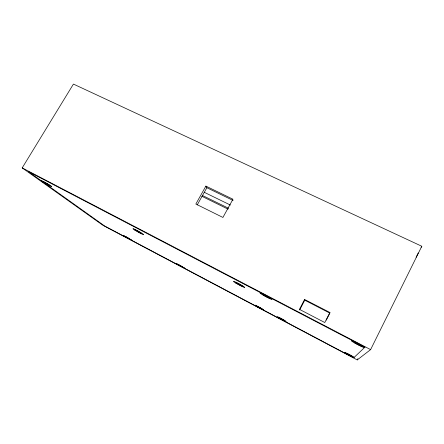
<?xml version="1.0" encoding="UTF-8"?>
<svg xmlns="http://www.w3.org/2000/svg" width="444" height="444" viewBox="0 0 444 444"><rect width="100%" height="100%" fill="white"/><g stroke="black" fill="none" stroke-linecap="round" stroke-linejoin="round"><path stroke-width="0.67" d="M329.903 312.498L329.87 313.125L304.762 300.2L304.573 299.467L329.903 312.498L324.78 322.533L299.445 309.357L304.573 299.467M416.122 257.231L418.242 252.958M370.607 349.622L421.8 246.259L73.427 84.077L22.2 167.899L103.025 225.374L357.254 359.923L370.607 349.622L22.2 167.899M357.254 359.923L357.87 358.68M326.285 320.152L329.57 313.714M299.994 309.396L304.762 300.2M205.883 186.108L195.848 204.035L222.916 217.443L232.95 199.228L205.883 186.108L206.86 187.718L233.106 200.455M197.241 204.906L206.86 187.718M421.106 247.258L421.8 246.259M204.246 192.291L230.386 205.045M202.464 195.477L228.605 208.286M201.898 196.309L228.027 209.124M299.445 309.357L299.678 310.006M256.715 306.099L261.882 308.93L256.715 306.099M123.155 235.348L131.224 239.843L123.155 235.348M124.764 236.258L129.609 238.955L124.764 236.258M135.12 229.842C142.324 234.765 144.772 234.488 135.12 229.842M279.082 317.671L284.371 320.518L279.082 317.671M364.918 347.175L353.713 357.792L104.706 226.029L28.338 171.539L364.918 347.175M176.257 263.431L179.221 265.418L184.427 267.987L176.257 263.431M177.866 264.347L182.767 267.077L177.866 264.347M43.501 181.851L49.711 185.464L43.501 181.851M346.686 353.424L352.225 356.404L346.686 353.424M263.758 295.243A4.079 0.316 28.2 0 0 269.58 298.129A4.079 0.316 28.2 0 0 264.757 295.166A4.079 0.316 28.2 0 0 263.758 295.243M262.226 294.611A6.799 0.527 28.2 0 0 271.95 299.428A6.799 0.527 28.2 0 0 263.941 294.5A6.799 0.527 28.2 0 0 262.226 294.611M355.849 343.401A4.385 0.333 27.5 0 0 361.882 346.226A4.385 0.333 27.5 0 0 356.26 342.962A4.385 0.333 27.5 0 0 355.849 343.401M354.406 342.857A7.309 0.555 27.5 0 0 364.485 347.585A7.309 0.555 27.5 0 0 355.144 342.158A7.309 0.555 27.5 0 0 354.406 342.857M346.847 353.851A5.334 0.294 27.8 0 0 354.118 357.403A5.334 0.294 27.8 0 0 347.241 353.474A5.334 0.294 27.8 0 0 346.847 353.851M278.799 317.799A5.045 0.289 28.2 0 0 286.08 321.506A5.045 0.289 28.2 0 0 280.264 318.026A5.045 0.289 28.2 0 0 278.799 317.799M256.588 306.305A4.94 0.278 28.4 0 0 263.603 309.873A4.94 0.278 28.4 0 0 257.72 306.371A4.94 0.278 28.4 0 0 256.588 306.305M42.718 181.774A6.072 0.377 29.8 0 0 51.598 186.652A6.072 0.377 29.8 0 0 45.299 182.523A6.072 0.377 29.8 0 0 42.718 181.774M134.776 230.064A6.144 0.427 29.2 0 0 143.562 234.671A6.144 0.427 29.2 0 0 136.536 230.214A6.144 0.427 29.2 0 0 134.776 230.064M237.118 283.588A3.846 0.283 28.5 0 0 242.485 286.252A3.846 0.283 28.5 0 0 237.773 283.383A3.846 0.283 28.5 0 0 237.118 283.588M235.764 283.028A6.41 0.472 28.5 0 0 244.727 287.479A6.41 0.472 28.5 0 0 236.896 282.711A6.41 0.472 28.5 0 0 235.764 283.028"/></g></svg>
